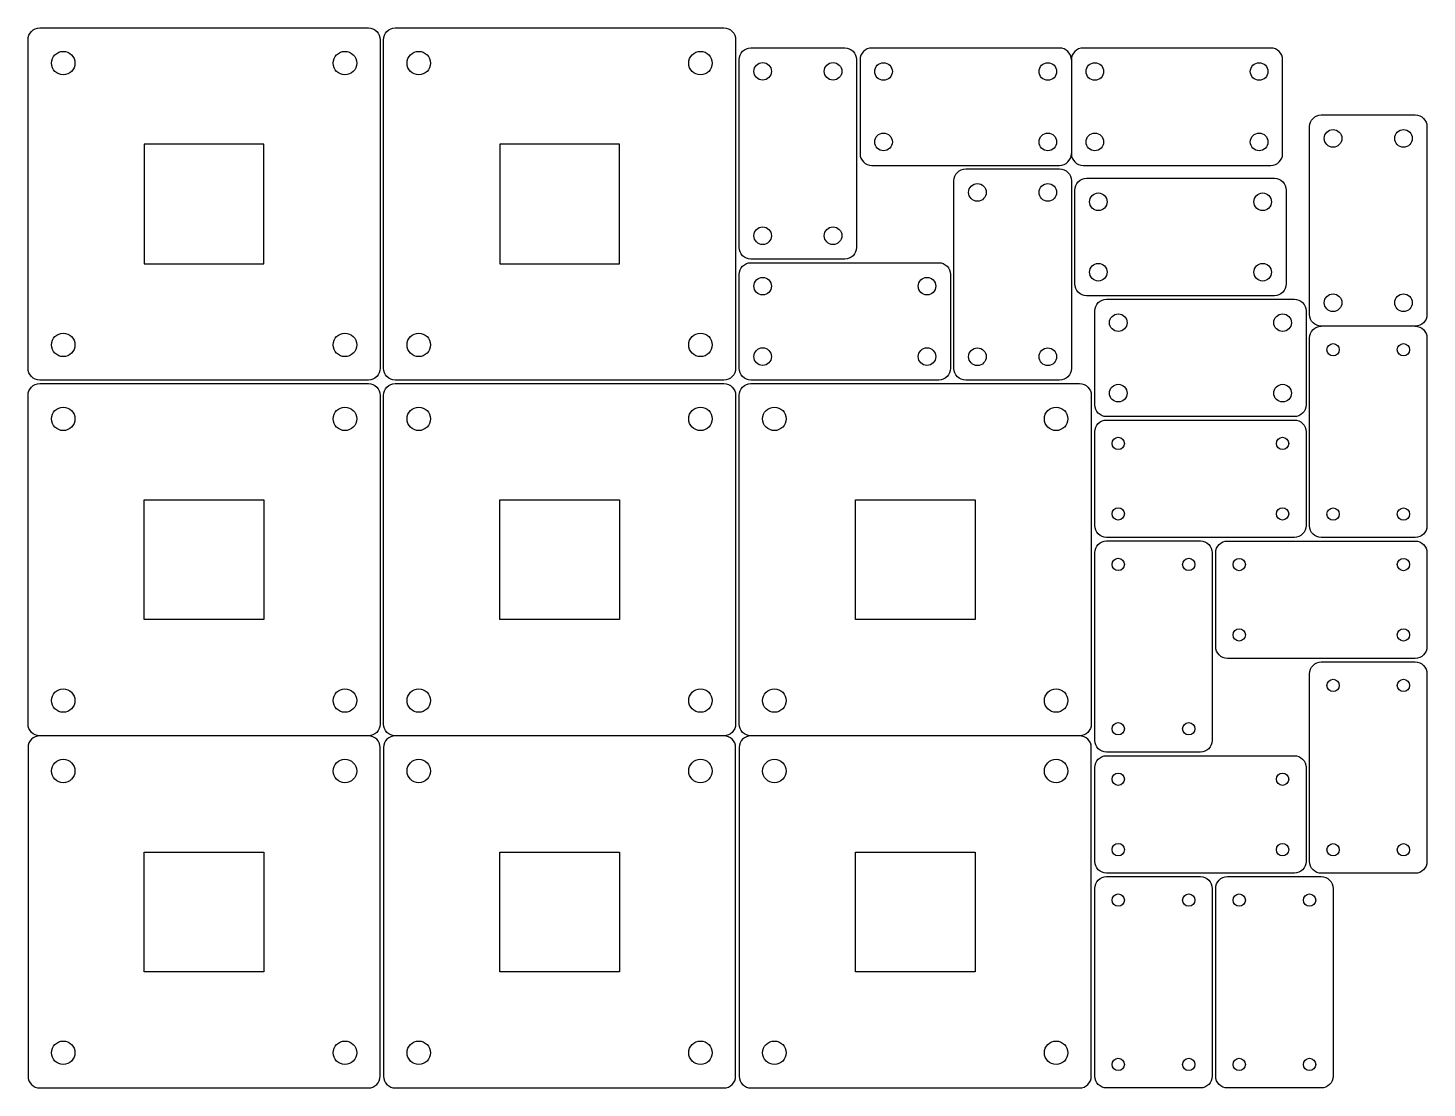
# Model space of a CAD drawing. Extents: x 55 to 1247, y 558 to 1461.
import ezdxf

# ---------------------------------------------------------------- set-up
doc = ezdxf.new("R2010")
doc.units = 0

# ---------------------------------------------------------------- blocks, each defined once
blk = doc.blocks.new('CommonPart', base_point=(3, 3))
at = {"layer": '1'}
blk.add_lwpolyline([(293, 303.0001), (13, 303.0001, -0.414213562), (3, 313.0001), (3, 593.0001, -0.414213562), (13, 603.0001), (293, 603.0001, -0.414213562), (303, 593.0001), (303, 313.0001, -0.414213562)], format="xyb", close=True, dxfattribs=at)
for points in [[(204, 504.0001), (204, 402.0001), (102, 402.0001), (102, 504.0001)], [(102, 102), (102, 204), (204, 204), (204, 102)]]:
    blk.add_lwpolyline(points, close=True, dxfattribs=at)
blk.add_lwpolyline([(13, 303, 0.414213562), (3, 293), (3, 13, 0.414213562), (13, 3), (293, 3, 0.414213562), (303, 13), (303, 293, 0.414213562), (293, 303)], format="xyb", dxfattribs=at)
for centre in [(33, 573.0001), (273, 573.0001), (33, 333.0001), (273, 333.0001), (33, 273), (273, 273), (33, 33), (273, 33)]:
    blk.add_circle(centre, 10, dxfattribs=at)
blk = doc.blocks.new('Part1669662503', base_point=(-150, -150))
at = {"layer": '1'}
blk.add_lwpolyline([(150, 140), (150, -140, -0.414214), (140, -150), (-140, -150, -0.414214), (-150, -140), (-150, 140, -0.414214), (-140, 150), (140, 150, -0.414214)], format="xyb", close=True, dxfattribs=at)
blk.add_lwpolyline([(51, 51), (-51, 51), (-51, -51), (51, -51)], close=True, dxfattribs=at)
for centre in [(-120, 120), (120, 120), (-120, -120), (120, -120)]:
    blk.add_circle(centre, 10, dxfattribs=at)
blk = doc.blocks.new('Part109970890', base_point=(-150, -150))
at = {"layer": '1'}
blk.add_lwpolyline([(150, 140), (150, -140, -0.414214), (140, -150), (-140, -150, -0.414214), (-150, -140), (-150, 140, -0.414214), (-140, 150), (140, 150, -0.414214)], format="xyb", close=True, dxfattribs=at)
blk.add_lwpolyline([(51, 51), (-51, 51), (-51, -51), (51, -51)], close=True, dxfattribs=at)
for centre in [(-120, 120), (120, 120), (-120, -120), (120, -120)]:
    blk.add_circle(centre, 10, dxfattribs=at)
blk = doc.blocks.new('CommonPart1885888500', base_point=(305.9991, 3))
at = {"layer": '1'}
blk.add_lwpolyline([(595.9991, 303.0001), (315.9991, 303.0001, -0.414213562), (305.9991, 313.0001), (305.9991, 593.0001, -0.414213562), (315.9991, 603.0001), (595.9991, 603.0001, -0.414213562), (605.9991, 593.0001), (605.9991, 313.0001, -0.414213562)], format="xyb", close=True, dxfattribs=at)
for points in [[(506.9991, 504.0001), (506.9991, 402.0001), (404.9991, 402.0001), (404.9991, 504.0001)], [(404.9991, 102), (404.9991, 204), (506.9991, 204), (506.9991, 102)]]:
    blk.add_lwpolyline(points, close=True, dxfattribs=at)
blk.add_lwpolyline([(315.9991, 303, 0.414213562), (305.9991, 293), (305.9991, 13, 0.414213562), (315.9991, 3), (595.9991, 3, 0.414213562), (605.9991, 13), (605.9991, 293, 0.414213562), (595.9991, 303)], format="xyb", dxfattribs=at)
for centre in [(335.9991, 573.0001), (575.9991, 573.0001), (335.9991, 333.0001), (575.9991, 333.0001), (335.9991, 273), (575.9991, 273), (335.9991, 33), (575.9991, 33)]:
    blk.add_circle(centre, 10, dxfattribs=at)
blk = doc.blocks.new('CommonPart463708910', base_point=(608.9982, 3))
at = {"layer": '1'}
blk.add_lwpolyline([(898.9982, 303.0001), (618.9982, 303.0001, -0.414213562), (608.9982, 313.0001), (608.9982, 593.0001, -0.414213562), (618.9982, 603.0001), (898.9982, 603.0001, -0.414213562), (908.9982, 593.0001), (908.9982, 313.0001, -0.414213562)], format="xyb", close=True, dxfattribs=at)
for points in [[(809.9982, 504.0001), (809.9982, 402.0001), (707.9982, 402.0001), (707.9982, 504.0001)], [(707.9982, 102), (707.9982, 204), (809.9982, 204), (809.9982, 102)]]:
    blk.add_lwpolyline(points, close=True, dxfattribs=at)
blk.add_lwpolyline([(618.9982, 303, 0.414213562), (608.9982, 293), (608.9982, 13, 0.414213562), (618.9982, 3), (898.9982, 3, 0.414213562), (908.9982, 13), (908.9982, 293, 0.414213562), (898.9982, 303)], format="xyb", dxfattribs=at)
for centre in [(638.9982, 573.0001), (878.9982, 573.0001), (638.9982, 333.0001), (878.9982, 333.0001), (638.9982, 273), (878.9982, 273), (638.9982, 33), (878.9982, 33)]:
    blk.add_circle(centre, 10, dxfattribs=at)
blk = doc.blocks.new('Part844162499', base_point=(-50, -90))
at = {"layer": '1'}
blk.add_lwpolyline([(50, 80), (50, -80, -0.414214), (40, -90), (-40, -90, -0.414214), (-50, -80), (-50, 80, -0.414214), (-40, 90), (40, 90, -0.414214)], format="xyb", close=True, dxfattribs=at)
for centre in [(-30, 70), (30, 70), (-30, -70), (30, -70)]:
    blk.add_circle(centre, 7.5, dxfattribs=at)
blk = doc.blocks.new('Part77029508', base_point=(-50, -90))
at = {"layer": '1'}
blk.add_lwpolyline([(50, 80), (50, -80, -0.414214), (40, -90), (-40, -90, -0.414214), (-50, -80), (-50, 80, -0.414214), (-40, 90), (40, 90, -0.414214)], format="xyb", close=True, dxfattribs=at)
for centre in [(-30, 70), (30, 70), (-30, -70), (30, -70)]:
    blk.add_circle(centre, 7.5, dxfattribs=at)
blk = doc.blocks.new('Part502447642', base_point=(-50, -90))
at = {"layer": '1'}
blk.add_lwpolyline([(50, 80), (50, -80, -0.414214), (40, -90), (-40, -90, -0.414214), (-50, -80), (-50, 80, -0.414214), (-40, 90), (40, 90, -0.414214)], format="xyb", close=True, dxfattribs=at)
for centre in [(-30, 70), (30, 70), (-30, -70), (30, -70)]:
    blk.add_circle(centre, 7.5, dxfattribs=at)
blk = doc.blocks.new('CommonPart462486279', base_point=(711.996, 788.9815))
at = {"layer": '1'}
blk.add_lwpolyline([(891.996, 878.9815, 0.414213562), (881.996, 888.9815), (721.996, 888.9815, 0.414213562), (711.996, 878.9815), (711.996, 798.9815, 0.414213562), (721.996, 788.9815), (881.996, 788.9815, 0.414213562), (891.996, 798.9815)], format="xyb", dxfattribs=at)
blk.add_lwpolyline([(891.9961, 878.9815), (891.9961, 798.9815, 0.414213562), (901.9961, 788.9815), (1061.9961, 788.9815, 0.414213562), (1071.9961, 798.9815), (1071.9961, 878.9815, 0.414213562), (1061.9961, 888.9815), (901.9961, 888.9815, 0.414213562)], format="xyb", close=True, dxfattribs=at)
for centre in [(731.996, 868.9815), (871.996, 868.9815), (911.9961, 868.9815), (1051.9961, 868.9815), (731.996, 808.9815), (871.996, 808.9815), (911.9961, 808.9815), (1051.9961, 808.9815)]:
    blk.add_circle(centre, 7.5, dxfattribs=at)
blk = doc.blocks.new('Part2083080913', base_point=(-50, -90))
at = {"layer": '1'}
blk.add_lwpolyline([(50, 80), (50, -80, -0.414214), (40, -90), (-40, -90, -0.414214), (-50, -80), (-50, 80, -0.414214), (-40, 90), (40, 90, -0.414214)], format="xyb", close=True, dxfattribs=at)
for centre in [(-30, 70), (30, 70), (-30, -70), (30, -70)]:
    blk.add_circle(centre, 7.5, dxfattribs=at)
blk = doc.blocks.new('Part331150630', base_point=(-50, -90))
at = {"layer": '1'}
blk.add_lwpolyline([(50, 80), (50, -80, -0.414214), (40, -90), (-40, -90, -0.414214), (-50, -80), (-50, 80, -0.414214), (-40, 90), (40, 90, -0.414214)], format="xyb", close=True, dxfattribs=at)
for centre in [(-30, 70), (30, 70), (-30, -70), (30, -70)]:
    blk.add_circle(centre, 7.5, dxfattribs=at)
blk = doc.blocks.new('CommonPart440924354', base_point=(1094.9966, 471.9588))
at = {"layer": '1'}
blk.add_lwpolyline([(1184.9966, 651.9589), (1104.9966, 651.9589, -0.414213562), (1094.9966, 661.9589), (1094.9966, 821.9589, -0.414213562), (1104.9966, 831.9589), (1184.9966, 831.9589, -0.414213562), (1194.9966, 821.9589), (1194.9966, 661.9589, -0.414213562)], format="xyb", close=True, dxfattribs=at)
blk.add_lwpolyline([(1184.9966, 651.9588, -0.414213562), (1194.9966, 641.9588), (1194.9966, 481.9588, -0.414213562), (1184.9966, 471.9588), (1104.9966, 471.9588, -0.414213562), (1094.9966, 481.9588), (1094.9966, 641.9588, -0.414213562), (1104.9966, 651.9588)], format="xyb", dxfattribs=at)
for centre, radius in [((1114.9966, 811.9589), 7.5), ((1174.9966, 811.9589), 7.5), ((1114.9966, 671.9589), 7.5), ((1174.9966, 671.9589), 7.5), ((1114.9966, 631.9588), 5.25), ((1174.9966, 631.9588), 5.25), ((1114.9966, 491.9588), 5.25), ((1174.9966, 491.9588), 5.25)]:
    blk.add_circle(centre, radius, dxfattribs=at)
blk = doc.blocks.new('Part412292052', base_point=(-50, -90))
at = {"layer": '1'}
blk.add_lwpolyline([(50, 80), (50, -80, -0.414214), (40, -90), (-40, -90, -0.414214), (-50, -80), (-50, 80, -0.414214), (-40, 90), (40, 90, -0.414214)], format="xyb", close=True, dxfattribs=at)
for centre in [(-30, 70), (30, 70), (-30, -70), (30, -70)]:
    blk.add_circle(centre, 5.25, dxfattribs=at)
blk = doc.blocks.new('Part87425219', base_point=(-50, -90))
at = {"layer": '1'}
blk.add_lwpolyline([(50, 80), (50, -80, -0.414214), (40, -90), (-40, -90, -0.414214), (-50, -80), (-50, 80, -0.414214), (-40, 90), (40, 90, -0.414214)], format="xyb", close=True, dxfattribs=at)
for centre in [(-30, 70), (30, 70), (-30, -70), (30, -70)]:
    blk.add_circle(centre, 5.25, dxfattribs=at)
blk = doc.blocks.new('Part278096013', base_point=(-50, -90))
at = {"layer": '1'}
blk.add_lwpolyline([(50, 80), (50, -80, -0.414214), (40, -90), (-40, -90, -0.414214), (-50, -80), (-50, 80, -0.414214), (-40, 90), (40, 90, -0.414214)], format="xyb", close=True, dxfattribs=at)
for centre in [(-30, 70), (30, 70), (-30, -70), (30, -70)]:
    blk.add_circle(centre, 5.25, dxfattribs=at)
blk = doc.blocks.new('Part128847406', base_point=(-50, -90))
at = {"layer": '1'}
blk.add_lwpolyline([(50, 80), (50, -80, -0.414214), (40, -90), (-40, -90, -0.414214), (-50, -80), (-50, 80, -0.414214), (-40, 90), (40, 90, -0.414214)], format="xyb", close=True, dxfattribs=at)
for centre in [(-30, 70), (30, 70), (-30, -70), (30, -70)]:
    blk.add_circle(centre, 5.25, dxfattribs=at)
blk = doc.blocks.new('Part1261060328', base_point=(-50, -90))
at = {"layer": '1'}
blk.add_lwpolyline([(50, 80), (50, -80, -0.414214), (40, -90), (-40, -90, -0.414214), (-50, -80), (-50, 80, -0.414214), (-40, 90), (40, 90, -0.414214)], format="xyb", close=True, dxfattribs=at)
for centre in [(-30, 70), (30, 70), (-30, -70), (30, -70)]:
    blk.add_circle(centre, 5.25, dxfattribs=at)
blk = doc.blocks.new('Part1038191317', base_point=(-50, -90))
at = {"layer": '1'}
blk.add_lwpolyline([(50, 80), (50, -80, -0.414214), (40, -90), (-40, -90, -0.414214), (-50, -80), (-50, 80, -0.414214), (-40, 90), (40, 90, -0.414214)], format="xyb", close=True, dxfattribs=at)
for centre in [(-30, 70), (30, 70), (-30, -70), (30, -70)]:
    blk.add_circle(centre, 5.25, dxfattribs=at)
blk = doc.blocks.new('Part1645922550', base_point=(-50, -90))
at = {"layer": '1'}
blk.add_lwpolyline([(50, 80), (50, -80, -0.414214), (40, -90), (-40, -90, -0.414214), (-50, -80), (-50, 80, -0.414214), (-40, 90), (40, 90, -0.414214)], format="xyb", close=True, dxfattribs=at)
for centre in [(-30, 70), (30, 70), (-30, -70), (30, -70)]:
    blk.add_circle(centre, 5.25, dxfattribs=at)

msp = doc.modelspace()

# ---------------------------------------------------------------- block references
at = {"layer": '1'}
for name, p in [('Part1669662503', (55.5, 1161.5)), ('CommonPart462486279', (764.4, 1344.4)), ('CommonPart440924354', (1147.4, 1027.4)), ('CommonPart', (55.5, 558.5)), ('CommonPart1885888500', (358.4, 558.5)), ('CommonPart463708910', (661.4, 558.5)), ('Part1645922550', (964.4, 558.5))]:
    msp.add_blockref(name, p, dxfattribs=at)
for name, p, rotation in [('Part109970890', (658.4, 1461.5), 180), ('Part77029508', (761.4, 1444.5), 180), ('Part2083080913', (944.4, 1341.4), 180), ('Part502447642', (947.4, 1333.4), 269.999999977959), ('Part844162499', (661.4, 1261.5), 269.999999977959), ('Part331150630', (964.4, 1230.4), 269.999999977959), ('Part412292052', (964.4, 1127.5), 269.999999977959), ('Part278096013', (1064.4, 1024.5), 180), ('Part87425219', (1067.4, 1024.4), 269.999999977959), ('Part1261060328', (1247.4, 921.4), 180), ('Part128847406', (964.4, 841.5), 269.999999977959), ('Part1038191317', (1167.4, 738.5), 180)]:
    msp.add_blockref(name, p, dxfattribs=dict(at, rotation=rotation))

doc.saveas('drawing.dxf')
